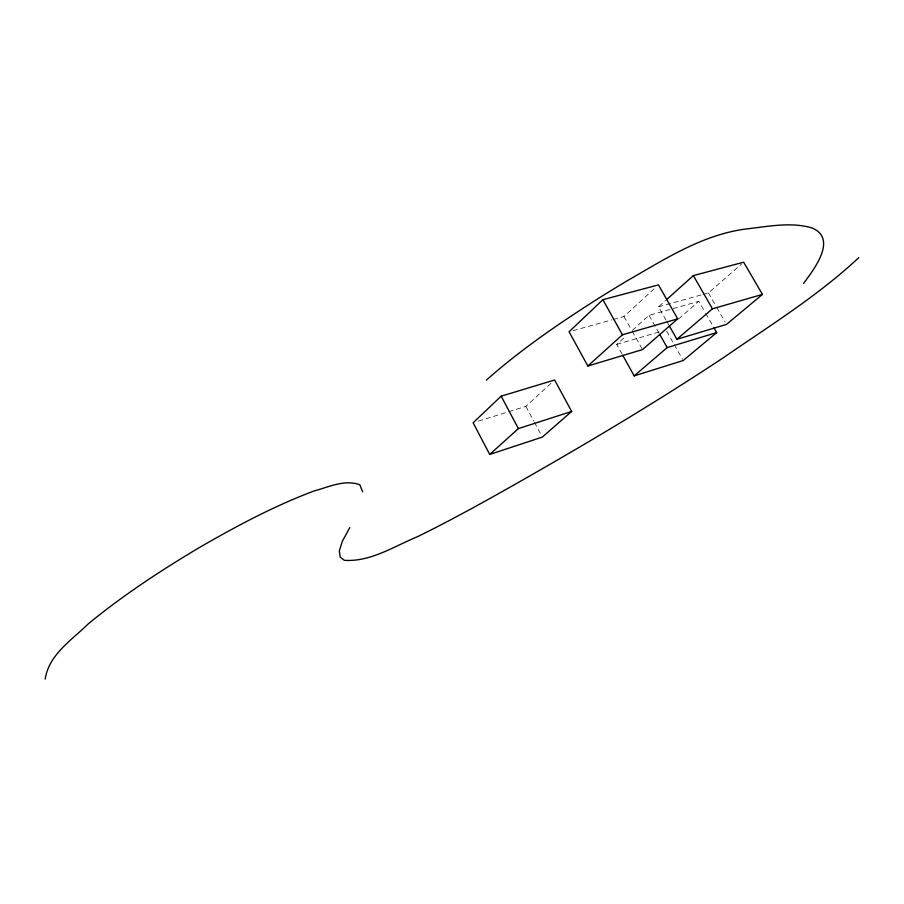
<?xml version="1.0" encoding="UTF-8"?>
<svg xmlns="http://www.w3.org/2000/svg" width="904" height="904" viewBox="0 0 904 904"><rect width="100%" height="100%" fill="white"/><g stroke="black" fill="none" stroke-linecap="round" stroke-linejoin="round"><path stroke-width="0.68" stroke-dasharray="4.52 3.39" d="M508.749 411.682L525.902 406.348L551.564 382.833M613.274 319.462L623.986 316.468L656.428 286.749M622.076 354.085L616.697 344.401L626.088 335.972M632.348 330.356L649.049 315.372L698.781 301.337L704.984 312.162M666.022 320.061L658.541 306.84L665.717 300.411M678.678 318.886L698.781 301.337M703.018 294.444L708.408 292.941L741.574 264.013M478.397 421.128L507.426 412.1M616.697 344.401L659.31 331.926M573.091 330.661L611.94 319.835M658.541 306.84L701.673 294.817M708.408 292.941L716.07 306.253M716.759 307.462L725.11 321.982M705.674 313.36L713.245 326.581M666.7 321.259L668.734 324.864M666.666 331.192L673.559 343.418M674.248 344.639L682.531 359.306M649.049 315.372L659.129 333.271M623.986 316.468L631.534 329.971M632.212 331.192L641.806 348.368M525.902 406.348L533.778 421.094M534.433 422.326L540.999 434.621"/><path stroke-width="1.36" d="M45.2 679.085C48.737 654.654 72.15 639.783 88.49 623.658C123.181 595.194 160.788 570.537 199.309 547.587C236.272 526.218 274.093 505.969 314.151 490.94C328.819 487.041 344.627 479.143 359.848 484.804L362.64 491.832M349.814 527.597L342.345 541.247L339.339 550.875L340.175 557.067L344.322 560.31C370.527 562.118 394.189 546.242 417.614 536.648C455.311 518.105 491.957 497.505 528.444 476.713C583.17 445.401 637.388 413.196 690.464 379.149A1035.148 341.961 -26.5 0 0 724.567 356.911C770.298 325.327 818.063 295.698 858.8 257.629M803.577 283.359C813.634 269.799 838.132 238.588 811.803 227.887C790.932 221.808 768.92 226.362 747.823 228.768C703.606 233.944 665.446 258.804 627.738 280.477A307.563 65.642 -29.5 0 0 594.855 300.67C557.101 324.785 520.026 350.3 486.431 380.053M501.178 396.167L473.12 422.778L489.708 454.452L542.31 437.084L571.656 411.456L554.638 380.008L501.178 396.167L518.387 428.598L489.708 454.452M602.9 299.687L569.079 331.779L587.826 365.996L642.495 349.599L677.717 318.841L658.451 284.896L602.9 299.687L622.438 334.796L677.717 318.841M587.826 365.996L622.438 334.796M666.734 299.484L693.357 275.596L743.653 262.205L762.456 294.399L726.5 324.4L676.893 339.282L669.412 326.061M622.743 355.306L634.167 375.883L667.186 347.599L716.68 332.593L713.934 327.79M676.893 339.282L712.431 308.829L762.456 294.399M716.68 332.593L683.221 360.526L634.167 375.883M518.387 428.598L571.656 411.456M693.357 275.596L712.431 308.829M659.796 334.469L667.186 347.599"/></g></svg>
